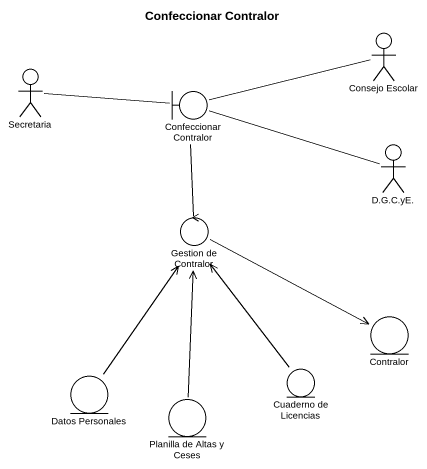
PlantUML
@startuml
title Confeccionar Contralor
actor "Consejo Escolar" as Consejo_Escolar
actor Secretaria
boundary "Confeccionar Contralor" as Confeccionar_Contralor
actor "D.G.C.yE." as D_G_C_yE
control "Gestion de Contralor" as Gestion_de_Contralor
entity Contralor
entity "Datos Personales" as Datos_Personales
entity "Cuaderno de Licencias" as Cuaderno_de_Licencias
entity "Planilla de Altas y Ceses" as Planilla_de_Altas_y_Ceses
Secretaria -right- Confeccionar_Contralor
Confeccionar_Contralor -right- Consejo_Escolar
Confeccionar_Contralor -right- D_G_C_yE
Confeccionar_Contralor -- Gestion_de_Contralor
Gestion_de_Contralor -right-> Contralor
Gestion_de_Contralor <-- Datos_Personales
Gestion_de_Contralor <-- Cuaderno_de_Licencias
Gestion_de_Contralor <-- Planilla_de_Altas_y_Ceses
@enduml
